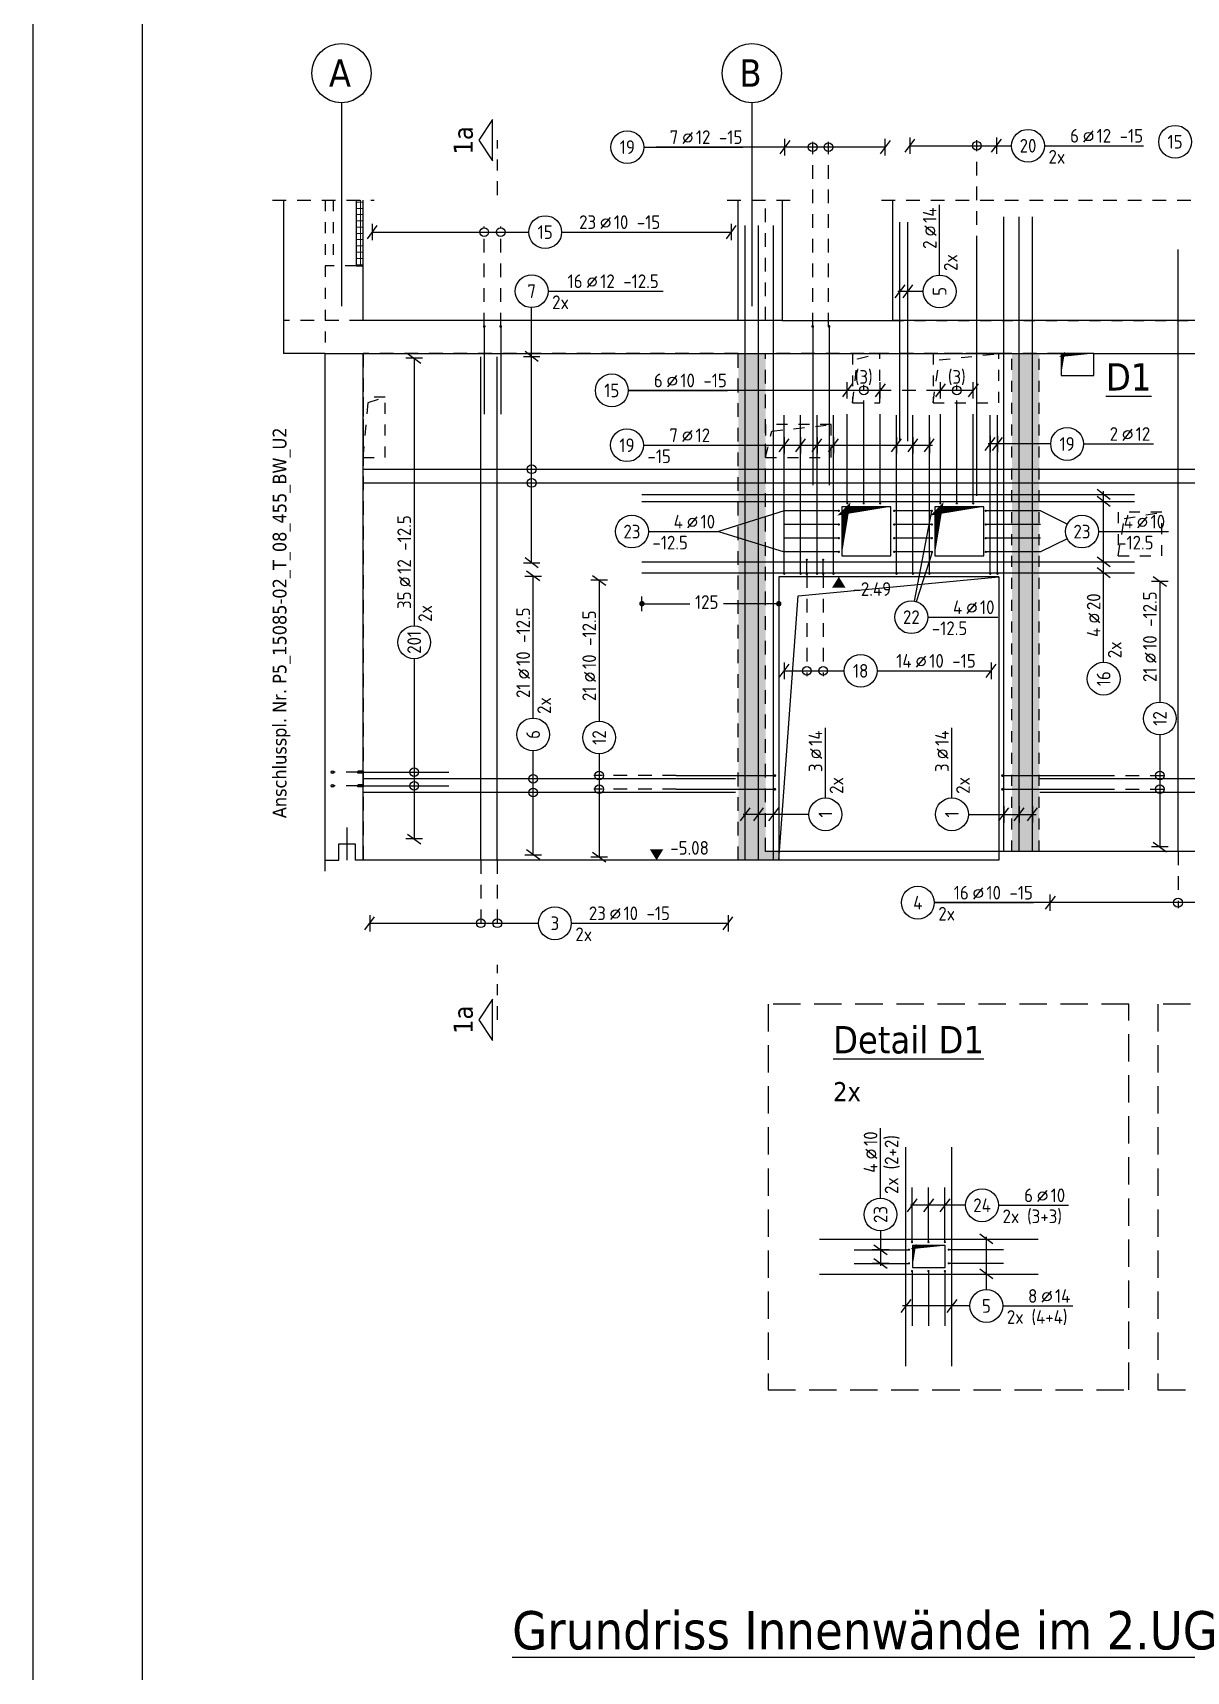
# Model space of a CAD drawing. Extents: x -36 to 85, y -7 to 53.
# Drawn here: x 0 to 10.54, y 24.41 to 39.38 of the extents above; entities that cross this region are included whole.
import ezdxf
from ezdxf.enums import TextEntityAlignment as Align

# ---------------------------------------------------------------- set-up
doc = ezdxf.new("R2010")
doc.units = 0
doc.header["$LTSCALE"] = 0.5
for name, pattern in [('AUSGEZOGEN', [1000.01, 1000, 0.01]), ('DASHDOTSMALL', [1.05, 0.5, -0.25, 0.05, -0.25]), ('DOT', [0.175, 0.05, -0.125]), ('HIDDEN', [0.375, 0.25, -0.125]), ('HIDDEN2', [0.187, 0.125, -0.062]), ('PUNKT', [0.175, 0.05, -0.125]), ('STRICHLINIE', [0.75, 0.5, -0.25]), ('STRICHPUNKT2', [0.55, 0.25, -0.125, 0.05, -0.125]), ('VERDECKT', [0.375, 0.25, -0.125])]:
    doc.linetypes.add(name, pattern=pattern)
for name, color, linetype in [('ACHSEN', 7, 'Continuous'), ('AFU', 7, 'Continuous'), ('BETON', 7, 'Continuous'), ('DETAIL', 7, 'Continuous'), ('DRUEBER', 7, 'Continuous'), ('grau_mittel', 7, 'Continuous'), ('HILFE', 7, 'Continuous'), ('koten', 7, 'Continuous'), ('LENTON', 7, 'Continuous'), ('MASSE', 7, 'Continuous'), ('OBJEKT', 7, 'Continuous'), ('RAHMEN', 7, 'Continuous'), ('RND', 7, 'Continuous'), ('SCHATTEN', 15, 'Continuous'), ('SCHNITTE', 7, 'Continuous'), ('SFP_Achsen', 7, 'Continuous'), ('TEXT', 7, 'Continuous'), ('VERDECKT', 7, 'Continuous'), ('WBZ', 7, 'Continuous')]:
    doc.layers.add(name, color=color, linetype=linetype)
doc.layers.add('zila_01_rb_02_stb-fertig_05_schraff', color=144, linetype='Continuous', lineweight=9)
doc.styles.add('helv', font='tahoma.ttf')
doc.styles.add('txt', font='isocp.shx')
doc.linetypes.add('AFU_50K', pattern='A,0.15,["/",Standard,S=0.2,R=0,X=-0.01,Y=-0.1],0.07,["/",Standard,S=0.2,R=0,X=-0.01,Y=-0.1],0.15', length=0.37)
doc.linetypes.add('AFU_50L', pattern='A,0.75,["/",Standard,S=0.2,R=0,X=-0.01,Y=-0.1],0.07,["/",Standard,S=0.2,R=0,X=-0.01,Y=-0.1],0.75', length=1.57)
doc.linetypes.add('AFU_50SL', pattern='A,0,-0.75,["/",Standard,S=0.2,R=0,X=-0.01,Y=-0.1],0,-0.07,["/",Standard,S=0.2,R=0,X=-0.01,Y=-0.1],-0.75', length=1.57)
doc.dimstyles.new('DOT_I', dxfattribs={"dimscale": 0.5, "dimtxt": 0.25, "dimasz": 0.25, "dimexe": 0.1, "dimexo": 0.3, "dimgap": 0.1, "dimtad": 1, "dimdec": 3, "dimzin": 3, "dimtxsty": 'txt', "dimblk": 'DOT', "dimblk1": 'DOT', "dimblk2": 'DOT', "dimsah": 1, "dimcen": 0.1, "dimse1": 1, "dimse2": 1, "dimazin": 0, "dimtfac": 1, "dimtdec": 4, "dimtix": 1, "dimtmove": 2, "dimatfit": 3, "dimfxl": 0, "dimtvp": 1, "dimtolj": 1, "dimtzin": 0, "dimarcsym": 0})

# ---------------------------------------------------------------- blocks, each defined once
blk = doc.blocks.new('DINA0')
at = {"layer": 'RAHMEN'}
blk.add_line((0, 84.1), (0, 0), dxfattribs=at)
at = {"layer": 'RAHMEN', "color": 5}
blk.add_line((2, 83.6), (2, 0.5), dxfattribs=at)
blk = doc.blocks.new('okrd_o')
at = {"layer": 'koten', "color": 7, "linetype": 'Continuous'}
blk.add_solid([(-0.125, 0.202), (0.125, 0.202), (0, 0)], dxfattribs=at)
at = {"layer": 'koten', "style": 'txt'}
blk.add_attdef('OKRD', (0.25, 0.1), '', height=0.25, dxfattribs=at)
blk = doc.blocks.new('okrd_u')
at = {"layer": 'koten', "color": 7, "linetype": 'Continuous'}
blk.add_solid([(-0.125, -0.202), (0.125, -0.202), (0, 0)], dxfattribs=at)
at = {"layer": 'koten', "style": 'txt'}
blk.add_attdef('OKRD', (0.25, -0.35), '', height=0.25, dxfattribs=at)
blk = doc.blocks.new('lei_gre')
at = {"layer": 'RND', "color": 7, "linetype": 'Continuous'}
for p, q in [((-0.09, -0.12), (0.09, 0.12)), ((0, 0.15), (0, -0.15))]:
    blk.add_line(p, q, dxfattribs=at)
blk = doc.blocks.new('RND_LEI')
at = {"layer": 'RND', "color": 7, "linetype": 'Continuous'}
blk.add_line((1.022, 0.066), (1.19, 0.27), dxfattribs=at)
for centre, radius in [((0, 0), 0.3), ((1.106, 0.168), 0.075)]:
    blk.add_circle(centre, radius, dxfattribs=at)
at = {"layer": 'RND', "color": 7, "linetype": 'Continuous', "style": 'txt'}
blk.add_attdef('ANZ', text='', height=0.25, dxfattribs=at).set_placement((0.931, 0.057), align=Align.RIGHT)
for tag, p in [('DUM', (1.253, 0.057)), ('ABSTD', (1.674, 0.057)), ('POSTXT', (0.374, -0.327))]:
    blk.add_attdef(tag, p, '', height=0.25, dxfattribs=at)
blk.add_attdef('POSL', text='', height=0.25, dxfattribs=at).set_placement((0, 0), align=Align.MIDDLE)
blk = doc.blocks.new('DOT')
at = {"layer": 'MASSE', "color": 7, "linetype": 'Continuous'}
for p, q in [((0, 0), (-1, 0)), ((0, 0.54), (0, -0.54))]:
    blk.add_line(p, q, dxfattribs=at)
at = {"layer": 'MASSE', "color": 7, "linetype": 'Continuous', "const_width": 0.2}
blk.add_lwpolyline([(-0.1, 0, 1), (0.1, 0, 1)], format="xyb", close=True, dxfattribs=at)
blk = doc.blocks.new('*D38')
at = {"layer": 'Defpoints', "color": 0, "linetype": 'AUSGEZOGEN', "transparency": 16777216}
for p in [(5.565, 34.164), (5.565, 34.164), (6.815, 34.164)]:
    blk.add_point(p, dxfattribs=at)
at = {"layer": 'MASSE', "color": 0, "linetype": 'AUSGEZOGEN', "lineweight": -2, "transparency": 16777216}
for p, q in [((5.69, 34.164), (6.004, 34.164)), ((6.69, 34.164), (6.31, 34.164))]:
    blk.add_line(p, q, dxfattribs=at)
at = {"layer": 'MASSE', "color": 0, "linetype": 'AUSGEZOGEN', "lineweight": -2, "transparency": 16777216, "xscale": 0.125, "yscale": 0.125, "zscale": 0.125, "rotation": 180}
blk.add_blockref('DOT', (5.565, 34.164), dxfattribs=at)
at = {"layer": 'MASSE', "color": 0, "linetype": 'AUSGEZOGEN', "lineweight": -2, "transparency": 16777216, "xscale": 0.125, "yscale": 0.125, "zscale": 0.125}
blk.add_blockref('DOT', (6.815, 34.164), dxfattribs=at)
at = {"layer": 'MASSE', "color": 0, "linetype": 'AUSGEZOGEN', "transparency": 16777216, "insert": (6.157, 34.179), "char_height": 0.125, "attachment_point": 5, "style": 'txt'}
blk.add_mtext('\\A1;125', dxfattribs=at)
blk = doc.blocks.new('SCHN-2')
at = {"layer": 'SCHNITTE', "color": 6, "linetype": 'Continuous'}
blk.add_lwpolyline([(0.378, 0.088), (0, 0.34), (-0.378, 0.088)], close=True, dxfattribs=at)
at = {"layer": 'SCHNITTE', "color": 1, "linetype": 'DASHDOTSMALL', "style": 'helv'}
blk.add_attdef('SCHN-2', text='', height=0.35, dxfattribs=at).set_placement((0, 0.45), align=Align.CENTER)

msp = doc.modelspace()

# ---------------------------------------------------------------- hatches: boundary and pattern name
at = {"layer": 'grau_mittel'}
h = msp.add_hatch(color=61, dxfattribs=at)
h.paths.add_polyline_path([(6.4447, 31.8204), (6.8147, 31.8204), (6.8147, 31.9004), (6.6947, 31.9004), (6.6947, 36.4504), (6.4447, 36.4504)])
h.paths.add_polyline_path([(9.1947, 36.4504), (8.9447, 36.4504), (8.9447, 31.9004), (9.1947, 31.9004)])
h.paths.add_polyline_path([(15.4447, 36.4504), (15.1947, 36.4504), (15.1947, 31.9004), (15.4447, 31.9004)])
at = {"layer": 'zila_01_rb_02_stb-fertig_05_schraff', "linetype": 'HIDDEN'}
h = msp.add_hatch(dxfattribs=at)
h.set_pattern_fill('ANSI37', color=171, scale=0.018, angle=-45)
h.set_pattern_definition([(0, (-0.66487, 0), (1e-17, 0.05715), []), (90, (-0.66487, 0), (-0.05715, 2e-17), [])])
h.paths.add_polyline_path([(3.0197, 37.8504), (2.9547, 37.8504), (2.9547, 37.2504), (3.0197, 37.2504)])

# ---------------------------------------------------------------- linework, layer by layer
at = {"layer": 'ACHSEN', "color": 140, "linetype": 'AUSGEZOGEN'}
for p, q in [((2.8197, 38.7422), (2.8197, 36.8818)), ((6.5697, 38.7422), (6.5697, 36.8818))]:
    msp.add_line(p, q, dxfattribs=at)
at = {"layer": 'AFU', "color": 8, "linetype": 'AFU_50K'}
msp.add_line((6.8447, 36.7504), (6.4447, 36.7504), dxfattribs=at)
at = {"layer": 'AFU', "color": 8, "linetype": 'AFU_50L'}
for p, q in [((11.6197, 36.7504), (7.8547, 36.7504)), ((2.6697, 36.4504), (9.3947, 36.4504)), ((9.6947, 36.4504), (17.8897, 36.4504)), ((13.0497, 31.9004), (8.8247, 31.9004)), ((6.8147, 31.8204), (3.0197, 31.8204))]:
    msp.add_line(p, q, dxfattribs=at)
at = {"layer": 'AFU', "color": 8, "linetype": 'AFU_50SL'}
msp.add_line((3.0197, 31.8204), (3.0197, 36.4504), dxfattribs=at)
at = {"layer": 'AFU', "color": 1, "linetype": 'AUSGEZOGEN'}
msp.add_line((2.8697, 32.1204), (2.8697, 31.8204), dxfattribs=at)
at = {"layer": 'AFU', "color": 8, "linetype": 'AUSGEZOGEN'}
for p, q in [((2.7947, 31.8204), (2.7947, 31.9704)), ((2.7947, 31.9704), (2.9447, 31.9704)), ((2.9447, 31.9704), (2.9447, 31.8204)), ((2.6697, 31.8204), (2.7947, 31.8204)), ((3.0197, 31.8204), (2.9447, 31.8204))]:
    msp.add_line(p, q, dxfattribs=at)
at = {"layer": 'BETON', "color": 6, "linetype": 'AUSGEZOGEN'}
for p, q in [((2.2897, 37.8504), (2.2897, 36.4504)), ((2.9547, 37.8504), (2.9547, 37.2504)), ((3.0197, 36.7504), (3.0197, 37.8504)), ((6.4447, 36.7504), (6.4447, 37.8504)), ((6.8447, 37.8504), (6.8447, 36.7504)), ((7.8547, 37.8504), (7.8547, 36.7504)), ((2.9547, 37.2504), (3.0197, 37.2504)), ((6.4447, 36.7504), (3.0197, 36.7504)), ((6.8447, 36.7504), (7.8547, 36.7504)), ((2.6697, 36.4504), (2.2897, 36.4504)), ((2.6697, 31.7204), (2.6697, 36.4504)), ((6.8147, 34.4104), (6.8147, 31.8204)), ((8.8247, 34.4104), (6.8147, 34.4104)), ((8.8247, 34.4104), (8.8247, 31.8204))]:
    msp.add_line(p, q, dxfattribs=at)
for points in [[(9.3947, 36.4504), (9.3947, 36.2504), (9.6947, 36.2504), (9.6947, 36.4504)], [(7.3897, 35.0504), (7.3897, 34.6004), (7.8397, 34.6004), (7.8397, 35.0504)], [(8.2397, 35.0504), (8.2397, 34.6004), (8.6897, 34.6004), (8.6897, 35.0504)], [(8.036, 28.299), (8.036, 28.099), (8.336, 28.099), (8.336, 28.299)]]:
    msp.add_lwpolyline(points, close=True, dxfattribs=at)
at = {"layer": 'DETAIL', "color": 102, "linetype": 'STRICHLINIE'}
for points in [[(6.7179, 26.981), (10.0144, 26.981), (10.0144, 30.5052), (6.7179, 30.5052)], [(10.2795, 26.981), (13.5759, 26.981), (13.5759, 30.5052), (10.2795, 30.5052)]]:
    msp.add_lwpolyline(points, close=True, dxfattribs=at)
at = {"layer": 'DRUEBER', "color": 7, "linetype": 'PUNKT'}
for p, q in [((2.6697, 37.8504), (2.6697, 36.4504)), ((2.7447, 37.8504), (2.7447, 37.2504)), ((2.9547, 37.2504), (2.6697, 37.2504)), ((3.0197, 31.8204), (3.0197, 36.4504)), ((8.9447, 31.9004), (8.9447, 36.4504)), ((9.1947, 31.9004), (9.1947, 36.4504))]:
    msp.add_line(p, q, dxfattribs=at)
at = {"layer": 'DRUEBER', "color": 7, "linetype": 'DOT'}
for p, q in [((2.7447, 36.7504), (2.6697, 36.7504)), ((6.8447, 36.7504), (6.4447, 36.7504)), ((7.8547, 36.7504), (11.6197, 36.7504)), ((3.0197, 36.4504), (8.9447, 36.4504)), ((9.3947, 36.4504), (9.1947, 36.4504)), ((9.6947, 36.4504), (15.1947, 36.4504))]:
    msp.add_line(p, q, dxfattribs=at)
at = {"layer": 'HILFE', "color": 102, "linetype": 'HIDDEN'}
for p, q in [((2.1897, 37.8504), (3.1197, 37.8504)), ((6.3447, 37.8504), (6.9447, 37.8504)), ((7.7547, 37.8504), (11.7197, 37.8504))]:
    msp.add_line(p, q, dxfattribs=at)
at = {"layer": 'HILFE', "color": 102, "linetype": 'AUSGEZOGEN'}
for p, q in [((6.8641, 35.0129), (6.2637, 34.8232)), ((6.2637, 34.8232), (6.8641, 34.6379)), ((6.9934, 34.2376), (8.8247, 34.4104)), ((6.8147, 31.8204), (6.9934, 34.2376))]:
    msp.add_line(p, q, dxfattribs=at)
at = {"layer": 'LENTON', "color": 102}
for p, q in [((2.9699, 32.6335), (2.9712, 32.6348)), ((2.9699, 32.6335), (2.9699, 32.6324)), ((2.9699, 32.6324), (2.9699, 32.625)), ((2.9699, 32.6323), (2.9708, 32.6311)), ((2.9699, 32.625), (2.9699, 32.6176)), ((2.9708, 32.6189), (2.9699, 32.6177)), ((2.9699, 32.6165), (2.9699, 32.6176)), ((2.9712, 32.6152), (2.9699, 32.6165)), ((2.9699, 32.5085), (2.9712, 32.5098)), ((2.9699, 32.5085), (2.9699, 32.5074)), ((2.9699, 32.5074), (2.9699, 32.5)), ((2.9699, 32.5073), (2.9708, 32.5061)), ((2.9699, 32.5), (2.9699, 32.4926)), ((2.9708, 32.4939), (2.9699, 32.4927)), ((2.9699, 32.4915), (2.9699, 32.4926)), ((2.9712, 32.4902), (2.9699, 32.4915)), ((2.9708, 32.6311), (2.9884, 32.6293)), ((2.9884, 32.6207), (2.9708, 32.6189)), ((2.9708, 32.5061), (2.9884, 32.5043)), ((2.9884, 32.4957), (2.9708, 32.4939)), ((3.0167, 32.6348), (2.9712, 32.6348)), ((3.0167, 32.6152), (2.9712, 32.6152)), ((3.0167, 32.5098), (2.9712, 32.5098)), ((3.0167, 32.4902), (2.9712, 32.4902)), ((2.9884, 32.6293), (2.9884, 32.6207)), ((2.9884, 32.5043), (2.9884, 32.4957)), ((3.0011, 32.6293), (3.0187, 32.6311)), ((3.0011, 32.6293), (3.0011, 32.6207)), ((3.0187, 32.6189), (3.0011, 32.6207)), ((3.0011, 32.5043), (3.0187, 32.5061)), ((3.0011, 32.5043), (3.0011, 32.4957)), ((3.0187, 32.4939), (3.0011, 32.4957)), ((3.0167, 32.6348), (3.0173, 32.6337)), ((3.0173, 32.6163), (3.0167, 32.6152)), ((3.0167, 32.5098), (3.0173, 32.5087)), ((3.0173, 32.4913), (3.0167, 32.4902)), ((3.018, 32.6337), (3.0186, 32.6348)), ((3.0186, 32.6152), (3.018, 32.6163)), ((3.018, 32.5087), (3.0186, 32.5098)), ((3.0186, 32.4902), (3.018, 32.4913)), ((3.0197, 32.6348), (3.0186, 32.6348)), ((3.0197, 32.6152), (3.0186, 32.6152)), ((3.0197, 32.5098), (3.0186, 32.5098)), ((3.0197, 32.4902), (3.0186, 32.4902)), ((3.0187, 32.6311), (3.0197, 32.6323)), ((3.0187, 32.6311), (3.0187, 32.6189)), ((3.0187, 32.6311), (3.0187, 32.6189)), ((3.0197, 32.6177), (3.0187, 32.6189)), ((3.0187, 32.5061), (3.0197, 32.5073)), ((3.0187, 32.5061), (3.0187, 32.4939)), ((3.0187, 32.5061), (3.0187, 32.4939)), ((3.0197, 32.4927), (3.0187, 32.4939)), ((3.0197, 32.6348), (3.0197, 32.6299)), ((3.0197, 32.6299), (3.0197, 32.6201)), ((3.0197, 32.6201), (3.0197, 32.6152)), ((3.0197, 32.5098), (3.0197, 32.5049)), ((3.0197, 32.5049), (3.0197, 32.4951)), ((3.0197, 32.4951), (3.0197, 32.4902))]:
    msp.add_line(p, q, dxfattribs=at)
at = {"layer": 'LENTON', "color": 102, "linetype": 'AUSGEZOGEN'}
for p, q in [((2.9708, 32.6311), (2.9708, 32.6189)), ((2.9708, 32.5061), (2.9708, 32.4939))]:
    msp.add_line(p, q, dxfattribs=at)
at = {"layer": 'LENTON', "color": 102}
for centre, start, end in [((3.0177, 32.6339), 207.50004, 332.49996), ((3.0177, 32.6161), 27.50006, 152.49994), ((3.0177, 32.5089), 207.50004, 332.49996), ((3.0177, 32.4911), 27.50006, 152.49994)]:
    msp.add_arc(centre, 0.00041, start, end, dxfattribs=at)
at = {"layer": 'OBJEKT', "color": 7, "linetype": 'AUSGEZOGEN'}
for p, q in [((8.8247, 31.9004), (6.8147, 31.9004)), ((8.8247, 31.8204), (6.8147, 31.8204))]:
    msp.add_line(p, q, dxfattribs=at)
at = {"layer": 'RND', "color": 7, "linetype": 'AUSGEZOGEN'}
for p, q in [((5.5814, 38.3358), (6.4877, 38.3358)), ((6.8706, 38.3358), (5.6959, 38.3358)), ((7.7869, 38.3358), (6.8706, 38.3358)), ((8.0133, 38.3485), (8.8039, 38.3485)), ((8.8039, 38.3485), (8.9422, 38.3485)), ((9.2422, 38.3485), (10.1485, 38.3485)), ((8.2846, 37.1675), (8.2846, 37.8075)), ((3.102, 37.5594), (4.5314, 37.5594)), ((4.8314, 37.5594), (6.3811, 37.5594)), ((4.7075, 37.0194), (5.76, 37.0194)), ((4.5575, 36.4228), (4.5575, 36.8694)), ((3.4843, 36.4065), (3.4843, 33.9613)), ((4.5575, 34.5371), (4.5575, 36.4228)), ((7.4412, 36.1131), (5.4395, 36.1131)), ((5.4395, 36.1131), (6.3458, 36.1131)), ((7.7412, 36.1131), (7.4412, 36.1131)), ((8.5912, 36.1131), (8.2912, 36.1131)), ((5.5783, 35.612), (6.2183, 35.612)), ((9.5991, 35.6239), (10.2391, 35.6239)), ((5.6237, 34.8232), (6.2637, 34.8232)), ((9.735, 34.8232), (10.375, 34.8232)), ((4.5712, 33.1196), (4.5712, 34.4173)), ((5.1745, 34.378), (5.1745, 33.0917)), ((10.2963, 34.3685), (10.2963, 33.2658)), ((9.7827, 33.6288), (9.7827, 34.2688)), ((8.1763, 34.0407), (8.8163, 34.0407)), ((3.4843, 33.6613), (3.4843, 32.0149)), ((6.8638, 33.5508), (7.4131, 33.5508)), ((7.7131, 33.5508), (8.7551, 33.5508)), ((7.2411, 32.3893), (7.2411, 33.0293)), ((8.397, 32.3896), (8.397, 33.0296)), ((10.2963, 32.9658), (10.2963, 31.9414)), ((4.5712, 31.8709), (4.5712, 32.8196)), ((5.1745, 32.7917), (5.1745, 31.8495)), ((9.2946, 31.4327), (8.2356, 31.4327)), ((8.2356, 31.4327), (9.1419, 31.4327)), ((11.5415, 31.4327), (9.2946, 31.4327)), ((3.078, 31.2444), (4.6198, 31.2444)), ((4.9198, 31.2444), (6.3513, 31.2444)), ((7.7445, 28.7335), (7.7445, 29.3735)), ((8.8222, 28.6678), (9.4622, 28.6678)), ((8.8617, 27.7479), (9.5017, 27.7479))]:
    msp.add_line(p, q, dxfattribs=at)
at = {"layer": 'RND', "color": 102, "linetype": 'VERDECKT'}
for p, q in [((7.1249, 36.6974), (7.1249, 38.3858)), ((7.2686, 36.6974), (7.2686, 38.3858)), ((8.625, 37.4004), (8.625, 38.3985)), ((4.1248, 36.6974), (4.1248, 37.6094)), ((4.2748, 36.6974), (4.2748, 37.6094)), ((7.5912, 35.8969), (7.5912, 36.1631)), ((8.4412, 35.8969), (8.4412, 36.1631)), ((7.0712, 34.4351), (7.0712, 33.5008)), ((7.2212, 34.4351), (7.2212, 33.5008)), ((5.8791, 32.5936), (5.1245, 32.5936)), ((9.7586, 32.5936), (10.3463, 32.5936)), ((5.8791, 32.4686), (5.1245, 32.4686)), ((9.7586, 32.4686), (10.3463, 32.4686)), ((10.4624, 31.9004), (10.4624, 31.3827)), ((4.0938, 31.8204), (4.0938, 31.1944)), ((4.2438, 31.8204), (4.2438, 31.1944))]:
    msp.add_line(p, q, dxfattribs=at)
at = {"layer": 'RND', "color": 102, "linetype": 'AUSGEZOGEN'}
for p, q in [((8.1346, 37.0175), (7.9039, 37.0175)), ((5.5783, 35.612), (8.2188, 35.612)), ((9.2991, 35.6239), (8.7274, 35.6239)), ((9.7827, 34.1743), (9.7827, 35.1916)), ((8.0548, 34.188), (8.2144, 35.0129)), ((9.4508, 34.8902), (9.2055, 35.0129)), ((9.4502, 34.7574), (9.2055, 34.6379)), ((8.0725, 34.1835), (8.2194, 34.6379)), ((7.0911, 32.2393), (6.489, 32.2393)), ((8.547, 32.2396), (9.166, 32.2396)), ((8.5222, 28.6678), (8.0176, 28.6678)), ((7.7445, 28.4335), (7.7445, 28.1137)), ((8.7117, 27.8979), (8.7117, 28.3804)), ((8.5617, 27.7479), (7.9462, 27.7479))]:
    msp.add_line(p, q, dxfattribs=at)
at = {"layer": 'RND', "color": 7, "linetype": 'VERDECKT'}
msp.add_line((8.2912, 36.1131), (7.7412, 36.1131), dxfattribs=at)
at = {"layer": 'RND', "color": 1, "linetype": 'AUSGEZOGEN'}
for points in [[(6.5066, 31.8204), (6.5066, 37.6204)], [(6.6287, 31.8204), (6.6287, 37.6204)], [(6.7673, 31.8204), (6.7673, 37.6204)], [(7.9218, 35.6504), (7.9218, 37.6504)], [(7.993, 35.6504), (7.993, 37.6504)], [(8.872, 31.9004), (8.872, 37.7004)], [(9.0107, 31.9004), (9.0107, 37.7004)], [(9.1327, 31.9004), (9.1327, 37.7004)], [(8.625, 35.1504), (8.625, 37.4004)], [(10.4624, 31.9004), (10.4624, 37.4004)], [(4.1248, 36.6974), (4.1248, 35.8974)], [(4.2748, 36.6974), (4.2748, 35.8974)], [(7.1249, 36.6974), (7.1249, 35.2474)], [(7.2749, 36.6974), (7.2749, 35.2474)], [(4.0938, 31.8204), (4.0938, 36.4204)], [(4.2438, 31.8204), (4.2438, 36.4204)], [(6.865, 34.4375), (6.865, 35.8875)], [(7.015, 34.4375), (7.015, 35.8875)], [(7.165, 34.4375), (7.165, 35.8875)], [(7.315, 34.4375), (7.315, 35.8875)], [(7.4412, 35.0806), (7.4412, 35.8969)], [(7.5912, 35.0806), (7.5912, 35.8969)], [(7.7412, 35.0806), (7.7412, 35.8969)], [(7.8912, 34.4375), (7.8912, 35.8875)], [(8.0412, 34.4375), (8.0412, 35.8875)], [(8.1912, 34.4375), (8.1912, 35.8875)], [(8.2912, 35.0806), (8.2912, 35.8969)], [(8.4412, 35.0806), (8.4412, 35.8969)], [(8.5912, 35.0806), (8.5912, 35.8969)], [(8.7468, 34.4375), (8.7468, 35.8875)], [(8.8134, 34.4375), (8.8134, 35.8875)], [(3.0197, 35.3928), (11.5197, 35.3928)], [(3.0197, 35.2678), (11.5197, 35.2678)], [(5.5647, 35.1619), (10.0647, 35.1619)], [(5.5647, 35.0977), (10.0647, 35.0977)], [(7.3641, 35.0129), (6.8641, 35.0129)], [(7.3641, 34.8879), (6.8641, 34.8879)], [(8.2144, 35.0129), (7.8694, 35.0129)], [(8.2144, 34.8879), (7.8694, 34.8879)], [(9.2055, 35.0129), (8.7055, 35.0129)], [(9.2055, 34.8879), (8.7055, 34.8879)], [(7.3641, 34.7629), (6.8641, 34.7629)], [(8.2144, 34.7629), (7.8694, 34.7629)], [(9.2055, 34.7629), (8.7055, 34.7629)], [(7.3641, 34.6379), (6.8641, 34.6379)], [(8.2144, 34.6379), (7.8694, 34.6379)], [(9.2055, 34.6379), (8.7055, 34.6379)], [(5.5647, 34.5457), (10.0647, 34.5457)], [(5.5647, 34.4469), (10.0647, 34.4469)], [(7.0712, 34.4351), (7.0712, 34.5658)], [(7.2212, 34.4351), (7.2212, 34.5658)], [(3.0011, 32.625), (3.8011, 32.625)], [(3.0011, 32.5), (3.8011, 32.5)], [(6.4197, 32.5644), (3.0197, 32.5644)], [(5.8791, 32.5936), (6.7791, 32.5936)], [(8.8586, 32.5936), (9.7586, 32.5936)], [(12.6002, 32.5644), (9.2002, 32.5644)], [(6.4197, 32.4394), (3.0197, 32.4394)], [(5.8791, 32.4686), (6.7791, 32.4686)], [(8.8586, 32.4686), (9.7586, 32.4686)], [(12.6002, 32.4394), (9.2002, 32.4394)], [(7.9761, 27.199), (7.9761, 29.199)], [(8.3958, 27.199), (8.3958, 29.199)], [(8.0325, 28.3312), (8.0325, 28.8312)], [(8.1825, 28.3312), (8.1825, 28.8312)], [(8.3325, 28.3312), (8.3325, 28.8312)], [(7.186, 28.3589), (9.186, 28.3589)], [(7.5046, 28.2616), (8.0046, 28.2616)], [(8.8673, 28.2616), (8.3673, 28.2616)], [(7.186, 28.0392), (9.186, 28.0392)], [(7.5046, 28.1366), (8.0046, 28.1366)], [(8.0325, 28.0669), (8.0325, 27.5669)], [(8.1825, 28.0669), (8.1825, 27.5669)], [(8.3325, 28.0669), (8.3325, 27.5669)], [(8.8673, 28.1366), (8.3673, 28.1366)]]:
    msp.add_lwpolyline(points, dxfattribs=at)
at = {"layer": 'RND', "color": 7, "linetype": 'AUSGEZOGEN'}
for points, const_width in [([(4.1185, 36.6974, 1), (4.131, 36.6974, 1)], 0.0125), ([(4.2685, 36.6974, 1), (4.281, 36.6974, 1)], 0.0125), ([(7.1186, 36.6974, 1), (7.1311, 36.6974, 1)], 0.0125), ([(7.2686, 36.6974, 1), (7.2811, 36.6974, 1)], 0.0125), ([(7.4362, 35.0806, 1), (7.4462, 35.0806, 1)], 0.01), ([(7.5862, 35.0806, 1), (7.5962, 35.0806, 1)], 0.01), ([(7.7362, 35.0806, 1), (7.7462, 35.0806, 1)], 0.01), ([(8.2862, 35.0806, 1), (8.2962, 35.0806, 1)], 0.01), ([(8.4362, 35.0806, 1), (8.4462, 35.0806, 1)], 0.01), ([(8.5862, 35.0806, 1), (8.5962, 35.0806, 1)], 0.01), ([(7.3591, 35.0129, 1), (7.3691, 35.0129, 1)], 0.01), ([(7.3591, 34.8879, 1), (7.3691, 34.8879, 1)], 0.01), ([(7.8644, 35.0129, 1), (7.8744, 35.0129, 1)], 0.01), ([(7.8644, 34.8879, 1), (7.8744, 34.8879, 1)], 0.01), ([(8.2094, 35.0129, 1), (8.2194, 35.0129, 1)], 0.01), ([(8.2094, 34.8879, 1), (8.2194, 34.8879, 1)], 0.01), ([(8.7005, 35.0129, 1), (8.7105, 35.0129, 1)], 0.01), ([(8.7005, 34.8879, 1), (8.7105, 34.8879, 1)], 0.01), ([(7.3591, 34.7629, 1), (7.3691, 34.7629, 1)], 0.01), ([(7.8644, 34.7629, 1), (7.8744, 34.7629, 1)], 0.01), ([(8.2094, 34.7629, 1), (8.2194, 34.7629, 1)], 0.01), ([(8.7005, 34.7629, 1), (8.7105, 34.7629, 1)], 0.01), ([(7.3591, 34.6379, 1), (7.3691, 34.6379, 1)], 0.01), ([(7.8644, 34.6379, 1), (7.8744, 34.6379, 1)], 0.01), ([(8.2094, 34.6379, 1), (8.2194, 34.6379, 1)], 0.01), ([(8.7005, 34.6379, 1), (8.7105, 34.6379, 1)], 0.01), ([(6.86, 34.4375, 1), (6.87, 34.4375, 1)], 0.01), ([(7.01, 34.4375, 1), (7.02, 34.4375, 1)], 0.01), ([(7.0662, 34.5658, 1), (7.0762, 34.5658, 1)], 0.01), ([(7.0662, 34.4351, 1), (7.0762, 34.4351, 1)], 0.01), ([(7.16, 34.4375, 1), (7.17, 34.4375, 1)], 0.01), ([(7.2162, 34.5658, 1), (7.2262, 34.5658, 1)], 0.01), ([(7.2162, 34.4351, 1), (7.2262, 34.4351, 1)], 0.01), ([(7.31, 34.4375, 1), (7.32, 34.4375, 1)], 0.01), ([(7.8862, 34.4375, 1), (7.8962, 34.4375, 1)], 0.01), ([(8.0362, 34.4375, 1), (8.0462, 34.4375, 1)], 0.01), ([(8.1862, 34.4375, 1), (8.1962, 34.4375, 1)], 0.01), ([(8.7418, 34.4375, 1), (8.7518, 34.4375, 1)], 0.01), ([(8.8084, 34.4375, 1), (8.8184, 34.4375, 1)], 0.01), ([(6.7728, 32.5936, 1), (6.7853, 32.5936, 1)], 0.0125), ([(8.8524, 32.5936, 1), (8.8649, 32.5936, 1)], 0.0125), ([(6.7728, 32.4686, 1), (6.7853, 32.4686, 1)], 0.0125), ([(8.8524, 32.4686, 1), (8.8649, 32.4686, 1)], 0.0125), ([(8.0275, 28.3312, -1), (8.0375, 28.3312, -1)], 0.01), ([(8.1775, 28.3312, -1), (8.1875, 28.3312, -1)], 0.01), ([(8.3275, 28.3312, -1), (8.3375, 28.3312, -1)], 0.01), ([(8.0096, 28.2616, -1), (7.9996, 28.2616, -1)], 0.01), ([(8.0096, 28.1366, -1), (7.9996, 28.1366, -1)], 0.01), ([(8.3623, 28.2616, 1), (8.3723, 28.2616, 1)], 0.01), ([(8.3623, 28.1366, 1), (8.3723, 28.1366, 1)], 0.01), ([(8.0275, 28.0669, 1), (8.0375, 28.0669, 1)], 0.01), ([(8.1775, 28.0669, 1), (8.1875, 28.0669, 1)], 0.01), ([(8.3275, 28.0669, 1), (8.3375, 28.0669, 1)], 0.01)]:
    msp.add_lwpolyline(points, format="xyb", close=True, dxfattribs=dict(at, const_width=const_width))
at = {"layer": 'RND', "color": 1, "linetype": 'HIDDEN'}
for points in [[(2.9884, 32.625), (2.7384, 32.625)], [(2.9884, 32.5), (2.7384, 32.5)]]:
    msp.add_lwpolyline(points, dxfattribs=at)
at = {"layer": 'RND', "color": 7, "linetype": 'AUSGEZOGEN'}
for centre, radius in [((7.1249, 38.3358), 0.04), ((7.2686, 38.3358), 0.04), ((8.625, 38.3485), 0.04), ((4.1248, 37.5594), 0.04), ((4.2748, 37.5594), 0.04), ((7.5912, 36.1131), 0.04), ((8.4412, 36.1131), 0.04), ((4.5575, 35.3928), 0.04), ((4.5575, 35.2678), 0.04), ((7.0712, 33.5508), 0.04), ((7.2212, 33.5508), 0.04), ((2.7384, 32.625), 0.0125), ((3.4843, 32.625), 0.04), ((2.7384, 32.5), 0.0125), ((3.4843, 32.5), 0.04), ((4.5712, 32.5644), 0.04), ((5.1745, 32.5936), 0.04), ((5.1745, 32.4686), 0.04), ((10.2963, 32.5936), 0.04), ((10.2963, 32.4686), 0.04), ((4.5712, 32.4394), 0.04), ((10.4624, 31.4327), 0.04), ((4.0938, 31.2444), 0.04), ((4.2438, 31.2444), 0.04)]:
    msp.add_circle(centre, radius, dxfattribs=at)
at = {"layer": 'SCHATTEN', "color": 1, "linetype": 'AUSGEZOGEN'}
for points in [[(9.3947, 36.2504, 0, 0.0326, 0), (9.4109, 36.449, 0, 0, 0), (9.3955, 36.4348, 0.0311, 0, 0), (9.6947, 36.4504, 0, 0, 0)], [(7.3897, 34.6004, 0, 0.0734, 0), (7.4262, 35.0474, 0, 0, 0), (7.3927, 35.0138, 0.0734, 0, 0), (7.8397, 35.0504, 0, 0, 0)], [(8.2397, 34.6004, 0, 0.0734, 0), (8.2762, 35.0474, 0, 0, 0), (8.2427, 35.0138, 0.0734, 0, 0), (8.6897, 35.0504, 0, 0, 0)], [(8.036, 28.099, 0, 0.0326, 0), (8.0522, 28.2977, 0, 0, 0), (8.0368, 28.2835, 0.0311, 0, 0), (8.336, 28.299, 0, 0, 0)]]:
    msp.add_lwpolyline(points, format="xyseb", dxfattribs=at)
at = {"layer": 'SCHNITTE', "color": 6, "linetype": 'STRICHPUNKT2'}
for p, q in [((4.2449, 37.8984), (4.2449, 38.3984)), ((4.2449, 30.3633), (4.2449, 30.8633))]:
    msp.add_line(p, q, dxfattribs=at)
at = {"layer": 'SFP_Achsen', "color": 7, "linetype": 'AUSGEZOGEN'}
for centre in [(2.8197, 39.0126), (6.5697, 39.0126)]:
    msp.add_circle(centre, 0.2705, dxfattribs=at)
at = {"layer": 'VERDECKT', "color": 7, "linetype": 'VERDECKT'}
for p, q in [((6.6947, 36.7504), (6.6947, 37.8504)), ((6.4447, 31.8204), (6.4447, 36.4504)), ((6.6947, 31.9004), (6.6947, 36.4504))]:
    msp.add_line(p, q, dxfattribs=at)
at = {"layer": 'VERDECKT', "color": 7, "linetype": 'HIDDEN'}
for p, q in [((3.0197, 36.7504), (2.2897, 36.7504)), ((6.8447, 36.7504), (6.6947, 36.7504)), ((11.6197, 36.7504), (7.8547, 36.7504)), ((6.4447, 36.4504), (3.0197, 36.4504)), ((3.0197, 36.4504), (3.0197, 31.8204)), ((9.3947, 36.4504), (6.6947, 36.4504)), ((9.6947, 36.4504), (17.2947, 36.4504)), ((6.8147, 31.9004), (6.6947, 31.9004))]:
    msp.add_line(p, q, dxfattribs=at)
at = {"layer": 'WBZ', "color": 102, "linetype": 'HIDDEN2'}
for p, q in [((7.4897, 36.0004), (7.5345, 36.4016)), ((7.5345, 36.4016), (7.7397, 36.4504)), ((8.2247, 36.0004), (8.2818, 36.3919)), ((8.2818, 36.3919), (8.8247, 36.4504)), ((3.0197, 35.5004), (3.0645, 36.0016)), ((3.0645, 36.0016), (3.2197, 36.0504)), ((6.7518, 35.7419), (7.2947, 35.8004)), ((6.6947, 35.5004), (6.7518, 35.7419)), ((9.9147, 34.6004), (9.9718, 34.9419)), ((9.9718, 34.9419), (10.3147, 35.0004))]:
    msp.add_line(p, q, dxfattribs=at)
for points in [[(7.7397, 36.0004), (7.7397, 36.4504), (7.4897, 36.4504), (7.4897, 36.0004)], [(8.2247, 36.0004), (8.8247, 36.0004), (8.8247, 36.4504), (8.2247, 36.4504)], [(3.2197, 35.5004), (3.2197, 36.0504), (3.0197, 36.0504), (3.0197, 35.5004)], [(6.6947, 35.5004), (7.2947, 35.5004), (7.2947, 35.8004), (6.6947, 35.8004)], [(9.9147, 34.6004), (10.3147, 34.6004), (10.3147, 35.0004), (9.9147, 35.0004)]]:
    msp.add_lwpolyline(points, close=True, dxfattribs=at)

# ---------------------------------------------------------------- block references
at = {"xscale": 0.5, "yscale": 0.5, "zscale": 0.5}
msp.add_blockref('DINA0', (0, 0), dxfattribs=at)
at = {"layer": 'koten', "color": 7, "linetype": 'AUSGEZOGEN', "xscale": 0.5, "yscale": 0.5, "zscale": 0.5}
msp.add_blockref('okrd_u', (7.3635, 34.4104), dxfattribs=at).add_auto_attribs({'OKRD': '-2.49'})
at = {"layer": 'koten', "color": 7, "linetype": 'AUSGEZOGEN'}
ref = msp.add_blockref('okrd_o', (5.6987, 31.8204), dxfattribs=dict(at, xscale=0.5, yscale=0.5, zscale=0.5))
ref.add_attrib('OKRD', '-5.08', (5.8237, 31.8704), dxfattribs={"layer": '0', "color": 0, "linetype": 'ByBlock', "height": 0.125, "style": 'txt'})
at = {"layer": 'RND', "color": 7, "linetype": 'AUSGEZOGEN', "xscale": 0.5, "yscale": 0.5, "zscale": 0.5}
for p, values in [((5.4314, 38.3358), {'POSL': '19', 'DUM': '12', 'ANZ': '7', 'ABSTD': '-15'}), ((9.0922, 38.3485), {'POSL': '20', 'DUM': '12', 'ANZ': '6', 'ABSTD': '-15', 'POSTXT': '2x'}), ((10.4358, 38.385), {'POSL': '15', 'DUM': '10', 'ANZ': '7', 'ABSTD': '-15'}), ((4.6814, 37.5594), {'POSL': '15', 'DUM': '10', 'ANZ': '23', 'ABSTD': '-15'}), ((4.5575, 37.0194), {'POSL': '7', 'DUM': '12', 'ANZ': '16', 'ABSTD': '-12.5', 'POSTXT': '2x'}), ((5.2895, 36.1131), {'POSL': '15', 'DUM': '10', 'ANZ': '6', 'ABSTD': '-15'}), ((5.4283, 35.612), {'POSL': '19', 'DUM': '12', 'ANZ': '7', 'POSTXT': '-15'}), ((9.4491, 35.6239), {'POSL': '19', 'DUM': '12', 'ANZ': '2'}), ((5.4737, 34.8232), {'POSL': '23', 'DUM': '10', 'ANZ': '4', 'POSTXT': '-12.5'}), ((9.585, 34.8232), {'POSL': '23', 'DUM': '10', 'ANZ': '4', 'POSTXT': '  -12.5'}), ((8.0263, 34.0407), {'POSL': '22', 'DUM': '10', 'ANZ': '4', 'POSTXT': '-12.5'}), ((7.5631, 33.5508), {'POSL': '18', 'DUM': '10', 'ANZ': '14', 'ABSTD': '-15'}), ((8.0856, 31.4327), {'POSL': '4', 'DUM': '10', 'ANZ': '16', 'ABSTD': '-15', 'POSTXT': '2x'}), ((4.7698, 31.2444), {'POSL': '3', 'DUM': '10', 'ANZ': '23', 'ABSTD': '-15', 'POSTXT': '2x'}), ((8.6722, 28.6678), {'POSL': '24', 'DUM': '10', 'ANZ': '6', 'POSTXT': '2x (3+3)'}), ((8.7117, 27.7479), {'POSL': '5', 'DUM': '14', 'ANZ': '8', 'POSTXT': '2x (4+4)'})]:
    msp.add_blockref('RND_LEI', p, dxfattribs=at).add_auto_attribs(values)
for p, rotation in [((6.8706, 38.3358), 180), ((7.7869, 38.3358), 180), ((3.4843, 36.4065), 270), ((4.5575, 36.4228), 90), ((7.4412, 36.1131), 180), ((7.7412, 36.1131), 180), ((8.2912, 36.1131), 180), ((8.5912, 36.1131), 180), ((4.5575, 34.5371), 90), ((4.5712, 34.4173), 90), ((5.1745, 34.378), 270), ((10.2963, 34.3685), 270), ((3.4843, 32.0149), 270), ((4.5712, 31.8709), 90), ((5.1745, 31.8495), 270), ((10.2963, 31.9414), 270), ((9.2946, 31.4327), 180)]:
    msp.add_blockref('lei_gre', p, dxfattribs=dict(at, rotation=rotation))
for p in [(8.0133, 38.3485), (8.8039, 38.3485), (3.102, 37.5594), (6.3811, 37.5594), (6.865, 35.612), (7.015, 35.612), (7.165, 35.612), (7.315, 35.612), (7.8912, 35.612), (8.0412, 35.612), (8.1912, 35.612), (8.7468, 35.6239), (8.8134, 35.6239), (6.8638, 33.5508), (8.7551, 33.5508), (3.078, 31.2444), (6.3513, 31.2444)]:
    msp.add_blockref('lei_gre', p, dxfattribs=at)
at = {"layer": 'RND', "color": 7, "linetype": 'AUSGEZOGEN', "xscale": 0.5, "yscale": 0.5, "zscale": 0.5, "rotation": 90}
for p, values in [((8.2846, 37.0175), {'POSL': '5', 'DUM': '14', 'ANZ': '2', 'POSTXT': '2x'}), ((3.4843, 33.8113), {'POSL': '201', 'DUM': '12', 'ANZ': '35', 'ABSTD': '-12.5', 'POSTXT': '2x'}), ((9.7827, 33.4788), {'POSL': '16', 'DUM': '20', 'ANZ': '4', 'POSTXT': '2x'}), ((10.2963, 33.1158), {'POSL': '12', 'DUM': '10', 'ANZ': '21', 'ABSTD': '-12.5'}), ((4.5712, 32.9696), {'POSL': '6', 'DUM': '10', 'ANZ': '21', 'ABSTD': '-12.5', 'POSTXT': '2x'}), ((5.1745, 32.9417), {'POSL': '12', 'DUM': '10', 'ANZ': '21', 'ABSTD': '-12.5'}), ((7.2411, 32.2393), {'POSL': '1', 'DUM': '14', 'ANZ': '3', 'POSTXT': '2x'}), ((8.397, 32.2396), {'POSL': '1', 'DUM': '14', 'ANZ': '3', 'POSTXT': '2x'}), ((7.7445, 28.5835), {'POSL': '23', 'DUM': '10', 'ANZ': '4', 'POSTXT': '2x (2+2)'})]:
    msp.add_blockref('RND_LEI', p, dxfattribs=at).add_auto_attribs(values)
at = {"layer": 'RND', "color": 102, "linetype": 'AUSGEZOGEN', "xscale": 0.5, "yscale": 0.5, "zscale": 0.5}
for p, rotation in [((7.9218, 37.0175), 180), ((7.993, 37.0175), 180), ((9.7827, 35.1619), 90), ((9.7827, 35.0977), 90), ((9.7827, 34.5457), 90), ((9.7827, 34.4469), 90), ((6.5066, 32.2393), 180), ((6.6287, 32.2393), 180), ((6.7673, 32.2393), 180), ((8.0325, 28.6678), 180), ((8.1825, 28.6678), 180), ((8.3325, 28.6678), 180), ((7.7445, 28.2616), 270), ((8.7117, 28.3589), 90), ((7.7445, 28.1366), 270), ((8.7117, 28.0392), 90), ((7.9761, 27.7479), 180), ((8.3958, 27.7479), 180)]:
    msp.add_blockref('lei_gre', p, dxfattribs=dict(at, rotation=rotation))
for p in [(8.872, 32.2396), (9.0107, 32.2396), (9.1327, 32.2396)]:
    msp.add_blockref('lei_gre', p, dxfattribs=at)
at = {"layer": 'SCHNITTE', "color": 6, "linetype": 'STRICHPUNKT2', "xscale": 0.5, "yscale": 0.5, "zscale": 0.5, "rotation": 90}
for p in [(4.2449, 38.3984), (4.2449, 30.3633)]:
    msp.add_blockref('SCHN-2', p, dxfattribs=at).add_auto_attribs({'SCHN-2': '1a'})

# ---------------------------------------------------------------- texts
at = {"layer": 'RND', "color": 7, "linetype": 'AUSGEZOGEN', "style": 'txt'}
for p in [(7.5912, 36.2367), (8.4412, 36.2367)]:
    msp.add_text('(3)', height=0.125, dxfattribs=at).set_placement(p, align=Align.MIDDLE)
at = {"layer": 'SFP_Achsen', "color": 6, "linetype": 'AUSGEZOGEN', "style": 'helv'}
for s, p in [('A', (2.7056, 38.8883)), ('B', (6.4556, 38.8883))]:
    msp.add_text(s, height=0.25, dxfattribs=at).set_placement(p)
at = {"layer": 'TEXT', "color": 6, "linetype": 'AUSGEZOGEN', "style": 'helv'}
for s, p in [('%%uD1', (9.8044, 36.1118)), ('%%UDetail D1', (7.3117, 30.0557))]:
    msp.add_text(s, height=0.25, dxfattribs=at).set_placement(p)
at = {"layer": 'TEXT', "color": 7, "linetype": 'AUSGEZOGEN', "style": 'helv'}
msp.add_text('Anschlusspl. Nr. P5_15085-02_T_08_455_BW_U2', height=0.125, rotation=90, dxfattribs=at).set_placement((2.317, 32.2046))
at = {"layer": 'TEXT', "color": 1, "linetype": 'AUSGEZOGEN', "style": 'helv'}
msp.add_text('2x', height=0.175, dxfattribs=at).set_placement((7.3117, 29.6182))
at = {"layer": 'TEXT', "color": 5, "linetype": 'AUSGEZOGEN', "style": 'helv'}
msp.add_text('%%UGrundriss Innenwände im 2.UG', height=0.35, dxfattribs=at).set_placement((4.3798, 24.6096))

# ---------------------------------------------------------------- dimensions: what is measured, and where the dimension line sits
at = {"layer": 'MASSE', "color": 7, "linetype": 'AUSGEZOGEN'}
dim = msp.add_linear_dim(base=(5.5647, 34.1642), p1=(6.8147, 34.1642), p2=(5.5647, 34.1642), dimstyle='DOT_I', override={"dimdec": 0, "dimlfac": 100}, dxfattribs=at)
dim.commit()
dim.dimension.update_dxf_attribs({"geometry": '*D38', "text_midpoint": (6.157, 34.1791), "dimtype": 160})

doc.saveas('drawing.dxf')
